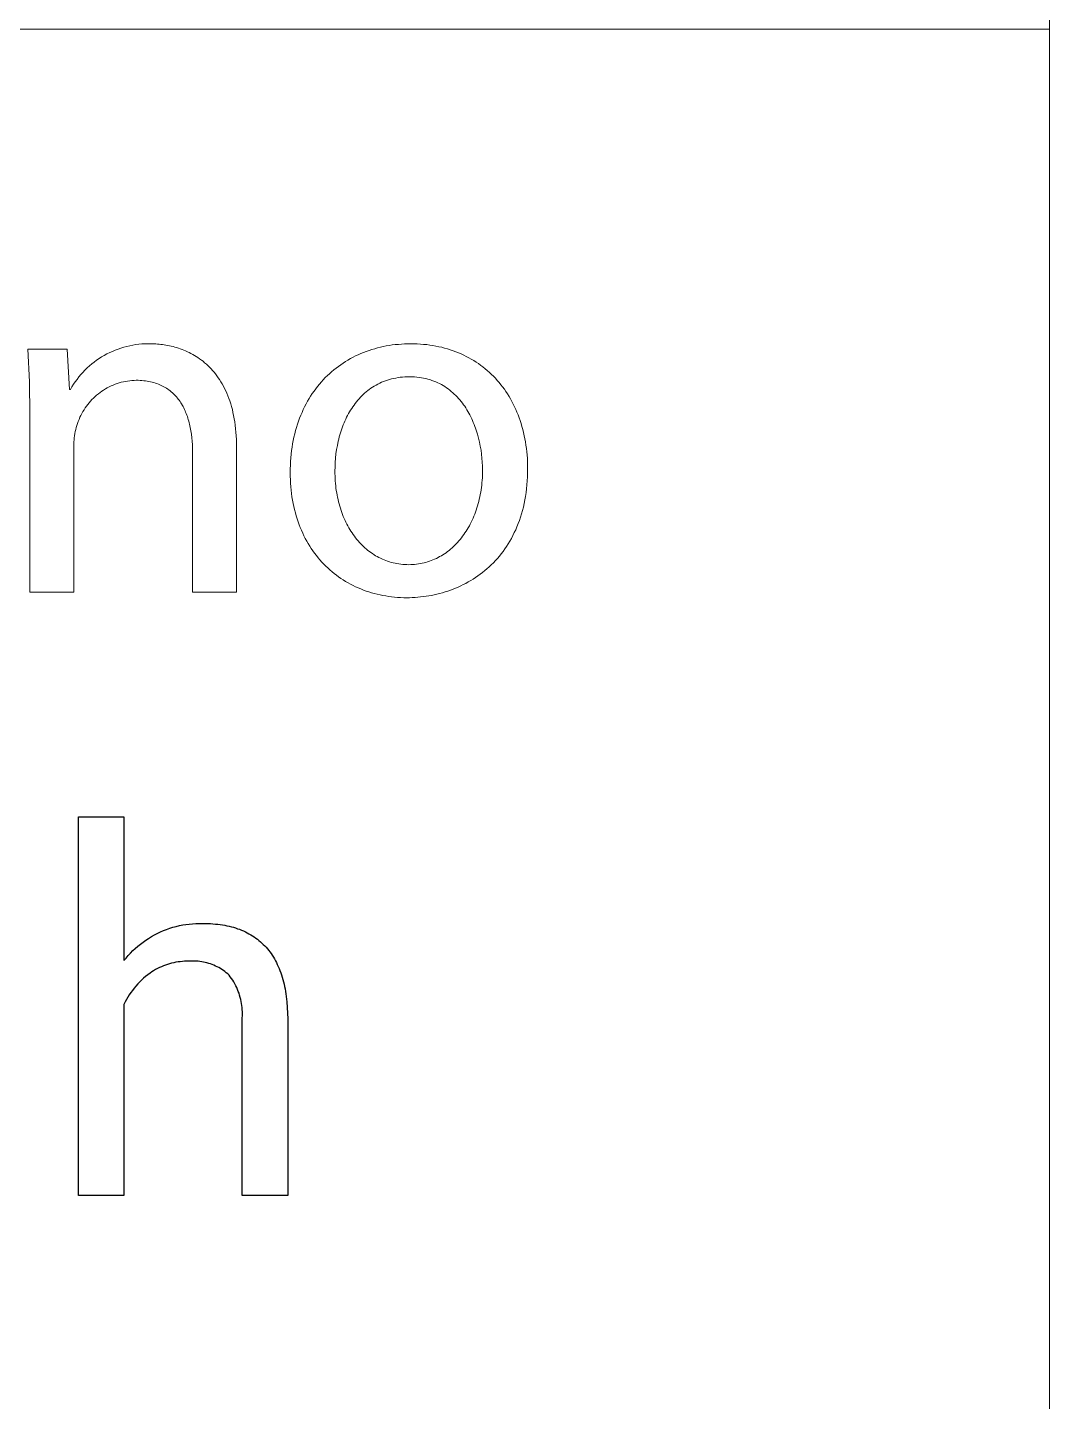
# Model space of a CAD drawing. Header units: millimetres. Extents: x 974 to 5700, y -47 to 3256.
# Drawn here: x 5599.4 to 5695.7, y 352.4 to 481.9 of the extents above; entities that cross this region are included whole.
import ezdxf

# ---------------------------------------------------------------- set-up
doc = ezdxf.new("R2010")
doc.units = ezdxf.units.MM
doc.header["$MEASUREMENT"] = 0
doc.layers.add('Domyślny', color=7, linetype='Continuous', true_color=0x000000)

msp = doc.modelspace()

# ---------------------------------------------------------------- linework, layer by layer
at = {"layer": 'Domyślny', "color": 18, "lineweight": 15, "true_color": 0x000000}
for p, q in [((5695.7, -46.62), (5695.7, 3255.64)), ((5695.7, 481.77), (3913.94, 481.77)), ((5695.7, 481.77), (5695.7, -46.61)), ((5609.28, 451.98), (5609.56, 452.02)), ((5609.56, 452.02), (5609.85, 452.06)), ((5609.85, 452.06), (5610.13, 452.09)), ((5610.13, 452.09), (5610.42, 452.1)), ((5610.42, 452.1), (5610.71, 452.11)), ((5610.71, 452.11), (5610.99, 452.11)), ((5610.99, 452.11), (5611.14, 452.1)), ((5611.14, 452.1), (5611.29, 452.1)), ((5611.29, 452.1), (5611.45, 452.09)), ((5611.45, 452.09), (5611.61, 452.08)), ((5611.61, 452.08), (5611.76, 452.07)), ((5611.76, 452.07), (5611.92, 452.05)), ((5611.92, 452.05), (5612.09, 452.03)), ((5612.09, 452.03), (5612.25, 452.01)), ((5612.25, 452.01), (5612.41, 451.98)), ((5633.74, 451.99), (5634.03, 452.03)), ((5634.03, 452.03), (5634.32, 452.05)), ((5634.32, 452.05), (5634.61, 452.08)), ((5634.61, 452.08), (5634.9, 452.09)), ((5634.9, 452.09), (5635.19, 452.1)), ((5635.19, 452.1), (5635.49, 452.11)), ((5635.49, 452.11), (5635.79, 452.1)), ((5635.79, 452.1), (5636.1, 452.09)), ((5636.1, 452.09), (5636.4, 452.08)), ((5636.4, 452.08), (5636.7, 452.05)), ((5636.7, 452.05), (5636.99, 452.02)), ((5636.99, 452.02), (5637.28, 451.98)), ((5599.54, 448.5), (5599.39, 451.6)), ((5599.39, 451.6), (5603.09, 451.6)), ((5603.09, 451.6), (5603.31, 447.79)), ((5605.87, 450.55), (5606.11, 450.71)), ((5606.11, 450.71), (5606.35, 450.86)), ((5606.35, 450.86), (5606.6, 451.01)), ((5606.6, 451.01), (5606.85, 451.15)), ((5606.85, 451.15), (5607.11, 451.27)), ((5607.11, 451.27), (5607.37, 451.39)), ((5607.37, 451.39), (5607.63, 451.51)), ((5607.63, 451.51), (5607.9, 451.61)), ((5607.9, 451.61), (5608.17, 451.7)), ((5608.17, 451.7), (5608.44, 451.78)), ((5608.44, 451.78), (5608.72, 451.86)), ((5608.72, 451.86), (5609, 451.92)), ((5609, 451.92), (5609.28, 451.98)), ((5612.41, 451.98), (5612.58, 451.95)), ((5612.58, 451.95), (5612.75, 451.92)), ((5612.75, 451.92), (5612.91, 451.88)), ((5612.91, 451.88), (5613.08, 451.84)), ((5613.08, 451.84), (5613.25, 451.79)), ((5613.25, 451.79), (5613.42, 451.74)), ((5613.42, 451.74), (5613.59, 451.69)), ((5613.59, 451.69), (5613.76, 451.63)), ((5613.76, 451.63), (5613.93, 451.57)), ((5613.93, 451.57), (5614.1, 451.5)), ((5614.1, 451.5), (5614.27, 451.43)), ((5614.27, 451.43), (5614.44, 451.35)), ((5614.44, 451.35), (5614.6, 451.27)), ((5614.6, 451.27), (5614.77, 451.19)), ((5614.77, 451.19), (5614.94, 451.1)), ((5614.94, 451.1), (5615.1, 451)), ((5615.1, 451), (5615.27, 450.9)), ((5615.27, 450.9), (5615.43, 450.8)), ((5615.43, 450.8), (5615.59, 450.68)), ((5629.57, 450.57), (5629.81, 450.7)), ((5629.81, 450.7), (5630.05, 450.83)), ((5630.05, 450.83), (5630.29, 450.96)), ((5630.29, 450.96), (5630.54, 451.07)), ((5630.54, 451.07), (5630.79, 451.18)), ((5630.79, 451.18), (5631.04, 451.29)), ((5631.04, 451.29), (5631.3, 451.38)), ((5631.3, 451.38), (5631.56, 451.48)), ((5631.56, 451.48), (5631.82, 451.56)), ((5631.82, 451.56), (5632.09, 451.64)), ((5632.09, 451.64), (5632.36, 451.72)), ((5632.36, 451.72), (5632.63, 451.78)), ((5632.63, 451.78), (5632.9, 451.84)), ((5632.9, 451.84), (5633.18, 451.9)), ((5633.18, 451.9), (5633.46, 451.95)), ((5633.46, 451.95), (5633.74, 451.99)), ((5637.28, 451.98), (5637.57, 451.94)), ((5637.57, 451.94), (5637.85, 451.89)), ((5637.85, 451.89), (5638.13, 451.83)), ((5638.13, 451.83), (5638.41, 451.77)), ((5638.41, 451.77), (5638.68, 451.7)), ((5638.68, 451.7), (5638.95, 451.62)), ((5638.95, 451.62), (5639.21, 451.54)), ((5639.21, 451.54), (5639.47, 451.45)), ((5639.47, 451.45), (5639.73, 451.35)), ((5639.73, 451.35), (5639.98, 451.25)), ((5639.98, 451.25), (5640.23, 451.14)), ((5640.23, 451.14), (5640.48, 451.03)), ((5640.48, 451.03), (5640.72, 450.91)), ((5640.72, 450.91), (5640.96, 450.79)), ((5640.96, 450.79), (5641.19, 450.66)), ((5604.39, 449.2), (5604.58, 449.41)), ((5604.58, 449.41), (5604.78, 449.62)), ((5604.78, 449.62), (5604.99, 449.82)), ((5604.99, 449.82), (5605.2, 450.01)), ((5605.2, 450.01), (5605.42, 450.2)), ((5605.42, 450.2), (5605.64, 450.38)), ((5605.64, 450.38), (5605.87, 450.55)), ((5615.59, 450.68), (5615.75, 450.57)), ((5615.75, 450.57), (5615.91, 450.45)), ((5615.91, 450.45), (5616.06, 450.32)), ((5616.06, 450.32), (5616.22, 450.19)), ((5616.22, 450.19), (5616.37, 450.05)), ((5616.37, 450.05), (5616.52, 449.9)), ((5616.52, 449.9), (5616.66, 449.75)), ((5616.66, 449.75), (5616.81, 449.59)), ((5616.81, 449.59), (5616.95, 449.43)), ((5616.95, 449.43), (5617.08, 449.26)), ((5627.83, 449.28), (5628.03, 449.47)), ((5628.03, 449.47), (5628.24, 449.64)), ((5628.24, 449.64), (5628.45, 449.81)), ((5628.45, 449.81), (5628.67, 449.97)), ((5628.67, 449.97), (5628.89, 450.13)), ((5628.89, 450.13), (5629.11, 450.28)), ((5629.11, 450.28), (5629.34, 450.43)), ((5629.34, 450.43), (5629.57, 450.57)), ((5641.19, 450.66), (5641.42, 450.52)), ((5641.42, 450.52), (5641.64, 450.38)), ((5641.64, 450.38), (5641.86, 450.23)), ((5641.86, 450.23), (5642.08, 450.07)), ((5642.08, 450.07), (5642.29, 449.92)), ((5642.29, 449.92), (5642.5, 449.75)), ((5642.5, 449.75), (5642.7, 449.58)), ((5642.7, 449.58), (5642.9, 449.41)), ((5599.58, 445.4), (5599.54, 448.5)), ((5603.55, 448.04), (5603.7, 448.28)), ((5603.7, 448.28), (5603.86, 448.52)), ((5603.86, 448.52), (5604.03, 448.75)), ((5604.03, 448.75), (5604.21, 448.98)), ((5604.21, 448.98), (5604.39, 449.2)), ((5607.25, 448.13), (5607.06, 448.04)), ((5607.43, 448.21), (5607.25, 448.13)), ((5607.62, 448.28), (5607.43, 448.21)), ((5607.81, 448.35), (5607.62, 448.28)), ((5608.01, 448.41), (5607.81, 448.35)), ((5608.2, 448.47), (5608.01, 448.41)), ((5608.4, 448.51), (5608.2, 448.47)), ((5608.6, 448.56), (5608.4, 448.51)), ((5608.8, 448.59), (5608.6, 448.56)), ((5609, 448.62), (5608.8, 448.59)), ((5609.2, 448.64), (5609, 448.62)), ((5609.41, 448.65), (5609.2, 448.64)), ((5609.61, 448.66), (5609.41, 448.65)), ((5609.79, 448.66), (5609.61, 448.66)), ((5609.97, 448.65), (5609.79, 448.66)), ((5610.14, 448.64), (5609.97, 448.65)), ((5610.32, 448.62), (5610.14, 448.64)), ((5610.48, 448.6), (5610.32, 448.62)), ((5610.65, 448.58), (5610.48, 448.6)), ((5610.81, 448.55), (5610.65, 448.58)), ((5610.97, 448.52), (5610.81, 448.55)), ((5611.12, 448.48), (5610.97, 448.52)), ((5611.27, 448.44), (5611.12, 448.48)), ((5611.42, 448.4), (5611.27, 448.44)), ((5611.56, 448.35), (5611.42, 448.4)), ((5611.7, 448.3), (5611.56, 448.35)), ((5611.83, 448.24), (5611.7, 448.3)), ((5611.97, 448.18), (5611.83, 448.24)), ((5612.1, 448.12), (5611.97, 448.18)), ((5612.22, 448.05), (5612.1, 448.12)), ((5617.08, 449.26), (5617.22, 449.09)), ((5617.22, 449.09), (5617.35, 448.9)), ((5617.35, 448.9), (5617.47, 448.72)), ((5617.47, 448.72), (5617.6, 448.52)), ((5617.6, 448.52), (5617.72, 448.32)), ((5617.72, 448.32), (5617.83, 448.11)), ((5626.7, 448.08), (5626.88, 448.3)), ((5626.88, 448.3), (5627.06, 448.5)), ((5627.06, 448.5), (5627.24, 448.71)), ((5627.24, 448.71), (5627.43, 448.91)), ((5627.43, 448.91), (5627.63, 449.1)), ((5627.63, 449.1), (5627.83, 449.28)), ((5632.05, 448.12), (5631.89, 448.02)), ((5632.22, 448.21), (5632.05, 448.12)), ((5632.39, 448.3), (5632.22, 448.21)), ((5632.56, 448.39), (5632.39, 448.3)), ((5632.74, 448.47), (5632.56, 448.39)), ((5632.92, 448.54), (5632.74, 448.47)), ((5633.1, 448.61), (5632.92, 448.54)), ((5633.29, 448.68), (5633.1, 448.61)), ((5633.48, 448.73), (5633.29, 448.68)), ((5633.68, 448.79), (5633.48, 448.73)), ((5633.88, 448.83), (5633.68, 448.79)), ((5634.08, 448.87), (5633.88, 448.83)), ((5634.29, 448.91), (5634.08, 448.87)), ((5634.5, 448.94), (5634.29, 448.91)), ((5634.72, 448.96), (5634.5, 448.94)), ((5634.94, 448.98), (5634.72, 448.96)), ((5635.16, 448.99), (5634.94, 448.98)), ((5635.39, 448.99), (5635.16, 448.99)), ((5635.62, 448.99), (5635.39, 448.99)), ((5635.85, 448.98), (5635.62, 448.99)), ((5636.07, 448.96), (5635.85, 448.98)), ((5636.28, 448.93), (5636.07, 448.96)), ((5636.49, 448.9), (5636.28, 448.93)), ((5636.7, 448.87), (5636.49, 448.9)), ((5636.9, 448.82), (5636.7, 448.87)), ((5637.1, 448.77), (5636.9, 448.82)), ((5637.3, 448.72), (5637.1, 448.77)), ((5637.49, 448.65), (5637.3, 448.72)), ((5637.67, 448.59), (5637.49, 448.65)), ((5637.86, 448.51), (5637.67, 448.59)), ((5638.03, 448.43), (5637.86, 448.51)), ((5638.21, 448.35), (5638.03, 448.43)), ((5638.38, 448.26), (5638.21, 448.35)), ((5638.54, 448.16), (5638.38, 448.26)), ((5638.71, 448.06), (5638.54, 448.16)), ((5642.9, 449.41), (5643.09, 449.22)), ((5643.09, 449.22), (5643.28, 449.04)), ((5643.28, 449.04), (5643.46, 448.85)), ((5643.46, 448.85), (5643.64, 448.65)), ((5643.64, 448.65), (5643.82, 448.45)), ((5643.82, 448.45), (5643.98, 448.24)), ((5643.98, 448.24), (5644.15, 448.03)), ((5603.31, 447.79), (5603.41, 447.79)), ((5603.41, 447.79), (5603.55, 448.04)), ((5605.43, 446.84), (5605.3, 446.69)), ((5605.58, 446.99), (5605.43, 446.84)), ((5605.73, 447.13), (5605.58, 446.99)), ((5605.88, 447.26), (5605.73, 447.13)), ((5606.04, 447.39), (5605.88, 447.26)), ((5606.2, 447.51), (5606.04, 447.39)), ((5606.36, 447.63), (5606.2, 447.51)), ((5606.53, 447.74), (5606.36, 447.63)), ((5606.71, 447.85), (5606.53, 447.74)), ((5606.88, 447.95), (5606.71, 447.85)), ((5607.06, 448.04), (5606.88, 447.95)), ((5612.35, 447.98), (5612.22, 448.05)), ((5612.47, 447.91), (5612.35, 447.98)), ((5612.58, 447.83), (5612.47, 447.91)), ((5612.7, 447.75), (5612.58, 447.83)), ((5612.81, 447.67), (5612.7, 447.75)), ((5612.91, 447.58), (5612.81, 447.67)), ((5613.02, 447.49), (5612.91, 447.58)), ((5613.12, 447.4), (5613.02, 447.49)), ((5613.21, 447.3), (5613.12, 447.4)), ((5613.31, 447.2), (5613.21, 447.3)), ((5613.4, 447.1), (5613.31, 447.2)), ((5613.49, 446.99), (5613.4, 447.1)), ((5613.57, 446.89), (5613.49, 446.99)), ((5613.66, 446.78), (5613.57, 446.89)), ((5617.83, 448.11), (5617.94, 447.89)), ((5617.94, 447.89), (5618.05, 447.67)), ((5618.05, 447.67), (5618.15, 447.44)), ((5618.15, 447.44), (5618.25, 447.2)), ((5618.25, 447.2), (5618.34, 446.96)), ((5618.34, 446.96), (5618.43, 446.71)), ((5625.76, 446.68), (5625.9, 446.93)), ((5625.9, 446.93), (5626.05, 447.17)), ((5626.05, 447.17), (5626.21, 447.41)), ((5626.21, 447.41), (5626.37, 447.64)), ((5626.37, 447.64), (5626.53, 447.86)), ((5626.53, 447.86), (5626.7, 448.08)), ((5630.61, 446.92), (5630.49, 446.78)), ((5630.74, 447.06), (5630.61, 446.92)), ((5630.87, 447.19), (5630.74, 447.06)), ((5631, 447.32), (5630.87, 447.19)), ((5631.14, 447.45), (5631, 447.32)), ((5631.28, 447.57), (5631.14, 447.45)), ((5631.43, 447.69), (5631.28, 447.57)), ((5631.58, 447.8), (5631.43, 447.69)), ((5631.74, 447.91), (5631.58, 447.8)), ((5631.89, 448.02), (5631.74, 447.91)), ((5638.86, 447.96), (5638.71, 448.06)), ((5639.02, 447.85), (5638.86, 447.96)), ((5639.17, 447.73), (5639.02, 447.85)), ((5639.31, 447.61), (5639.17, 447.73)), ((5639.46, 447.49), (5639.31, 447.61)), ((5639.59, 447.36), (5639.46, 447.49)), ((5639.73, 447.23), (5639.59, 447.36)), ((5639.86, 447.1), (5639.73, 447.23)), ((5639.99, 446.96), (5639.86, 447.1)), ((5640.11, 446.81), (5639.99, 446.96)), ((5644.15, 448.03), (5644.31, 447.81)), ((5644.31, 447.81), (5644.46, 447.59)), ((5644.46, 447.59), (5644.61, 447.37)), ((5644.61, 447.37), (5644.75, 447.14)), ((5644.75, 447.14), (5644.89, 446.9)), ((5644.89, 446.9), (5645.02, 446.66)), ((5604.48, 445.53), (5604.39, 445.35)), ((5604.58, 445.71), (5604.48, 445.53)), ((5604.69, 445.89), (5604.58, 445.71)), ((5604.8, 446.06), (5604.69, 445.89)), ((5604.91, 446.22), (5604.8, 446.06)), ((5605.04, 446.38), (5604.91, 446.22)), ((5605.16, 446.54), (5605.04, 446.38)), ((5605.3, 446.69), (5605.16, 446.54)), ((5613.74, 446.66), (5613.66, 446.78)), ((5613.81, 446.54), (5613.74, 446.66)), ((5613.89, 446.43), (5613.81, 446.54)), ((5613.96, 446.3), (5613.89, 446.43)), ((5614.03, 446.18), (5613.96, 446.3)), ((5614.09, 446.05), (5614.03, 446.18)), ((5614.15, 445.92), (5614.09, 446.05)), ((5614.21, 445.79), (5614.15, 445.92)), ((5614.27, 445.66), (5614.21, 445.79)), ((5614.33, 445.52), (5614.27, 445.66)), ((5618.43, 446.71), (5618.52, 446.45)), ((5618.52, 446.45), (5618.59, 446.18)), ((5618.59, 446.18), (5618.67, 445.91)), ((5618.67, 445.91), (5618.73, 445.63)), ((5618.73, 445.63), (5618.79, 445.34)), ((5625.12, 445.37), (5625.24, 445.64)), ((5625.24, 445.64), (5625.36, 445.91)), ((5625.36, 445.91), (5625.48, 446.17)), ((5625.48, 446.17), (5625.62, 446.43)), ((5625.62, 446.43), (5625.76, 446.68)), ((5629.72, 445.69), (5629.62, 445.52)), ((5629.82, 445.85), (5629.72, 445.69)), ((5629.92, 446.01), (5629.82, 445.85)), ((5630.03, 446.17), (5629.92, 446.01)), ((5630.14, 446.33), (5630.03, 446.17)), ((5630.25, 446.48), (5630.14, 446.33)), ((5630.36, 446.63), (5630.25, 446.48)), ((5630.49, 446.78), (5630.36, 446.63)), ((5640.23, 446.67), (5640.11, 446.81)), ((5640.35, 446.52), (5640.23, 446.67)), ((5640.46, 446.36), (5640.35, 446.52)), ((5640.57, 446.21), (5640.46, 446.36)), ((5640.67, 446.05), (5640.57, 446.21)), ((5640.77, 445.89), (5640.67, 446.05)), ((5640.87, 445.72), (5640.77, 445.89)), ((5640.96, 445.55), (5640.87, 445.72)), ((5641.06, 445.39), (5640.96, 445.55)), ((5645.02, 446.66), (5645.15, 446.42)), ((5645.15, 446.42), (5645.27, 446.17)), ((5645.27, 446.17), (5645.39, 445.91)), ((5645.39, 445.91), (5645.5, 445.66)), ((5645.5, 445.66), (5645.61, 445.39)), ((5599.58, 428.68), (5599.58, 445.4)), ((5604.02, 444.41), (5603.96, 444.22)), ((5604.08, 444.6), (5604.02, 444.41)), ((5604.15, 444.79), (5604.08, 444.6)), ((5604.22, 444.98), (5604.15, 444.79)), ((5604.3, 445.17), (5604.22, 444.98)), ((5604.39, 445.35), (5604.3, 445.17)), ((5614.38, 445.38), (5614.33, 445.52)), ((5614.43, 445.24), (5614.38, 445.38)), ((5614.47, 445.1), (5614.43, 445.24)), ((5614.52, 444.95), (5614.47, 445.1)), ((5614.56, 444.81), (5614.52, 444.95)), ((5614.6, 444.66), (5614.56, 444.81)), ((5614.64, 444.51), (5614.6, 444.66)), ((5614.7, 444.2), (5614.64, 444.51)), ((5618.79, 445.34), (5618.85, 445.04)), ((5618.85, 445.04), (5618.9, 444.73)), ((5618.9, 444.73), (5618.94, 444.42)), ((5618.94, 444.42), (5618.98, 444.1)), ((5624.72, 444.22), (5624.81, 444.52)), ((5624.81, 444.52), (5624.9, 444.8)), ((5624.9, 444.8), (5625.01, 445.09)), ((5625.01, 445.09), (5625.12, 445.37)), ((5629.06, 444.27), (5628.99, 444.09)), ((5629.13, 444.46), (5629.06, 444.27)), ((5629.2, 444.64), (5629.13, 444.46)), ((5629.28, 444.82), (5629.2, 444.64)), ((5629.36, 445), (5629.28, 444.82)), ((5629.44, 445.17), (5629.36, 445)), ((5629.53, 445.35), (5629.44, 445.17)), ((5629.62, 445.52), (5629.53, 445.35)), ((5641.14, 445.21), (5641.06, 445.39)), ((5641.23, 445.04), (5641.14, 445.21)), ((5641.31, 444.86), (5641.23, 445.04)), ((5641.38, 444.68), (5641.31, 444.86)), ((5641.46, 444.5), (5641.38, 444.68)), ((5641.53, 444.32), (5641.46, 444.5)), ((5641.59, 444.14), (5641.53, 444.32)), ((5645.61, 445.39), (5645.71, 445.13)), ((5645.71, 445.13), (5645.8, 444.86)), ((5645.8, 444.86), (5645.89, 444.58)), ((5645.89, 444.58), (5645.97, 444.3)), ((5645.97, 444.3), (5646.05, 444.02)), ((5603.76, 443.05), (5603.74, 442.85)), ((5603.77, 443.25), (5603.76, 443.05)), ((5603.8, 443.44), (5603.77, 443.25)), ((5603.83, 443.64), (5603.8, 443.44)), ((5603.87, 443.83), (5603.83, 443.64)), ((5603.91, 444.03), (5603.87, 443.83)), ((5603.96, 444.22), (5603.91, 444.03)), ((5614.76, 443.89), (5614.7, 444.2)), ((5614.81, 443.57), (5614.76, 443.89)), ((5614.85, 443.24), (5614.81, 443.57)), ((5614.88, 442.91), (5614.85, 443.24)), ((5618.98, 444.1), (5619.01, 443.77)), ((5619.01, 443.77), (5619.04, 443.43)), ((5619.04, 443.43), (5619.05, 443.08)), ((5619.05, 443.08), (5619.06, 442.73)), ((5624.35, 442.68), (5624.41, 443)), ((5624.41, 443), (5624.48, 443.31)), ((5624.48, 443.31), (5624.55, 443.62)), ((5624.55, 443.62), (5624.63, 443.92)), ((5624.63, 443.92), (5624.72, 444.22)), ((5628.7, 443.12), (5628.66, 442.93)), ((5628.75, 443.32), (5628.7, 443.12)), ((5628.81, 443.51), (5628.75, 443.32)), ((5628.86, 443.71), (5628.81, 443.51)), ((5628.92, 443.9), (5628.86, 443.71)), ((5628.99, 444.09), (5628.92, 443.9)), ((5641.66, 443.96), (5641.59, 444.14)), ((5641.72, 443.77), (5641.66, 443.96)), ((5641.77, 443.58), (5641.72, 443.77)), ((5641.88, 443.21), (5641.77, 443.58)), ((5641.97, 442.83), (5641.88, 443.21)), ((5646.05, 444.02), (5646.12, 443.73)), ((5646.12, 443.73), (5646.19, 443.44)), ((5646.19, 443.44), (5646.25, 443.15)), ((5646.25, 443.15), (5646.3, 442.85)), ((5603.74, 442.85), (5603.74, 442.66)), ((5603.74, 442.66), (5603.74, 442.46)), ((5603.74, 442.46), (5603.74, 428.68)), ((5614.9, 442.58), (5614.88, 442.91)), ((5614.91, 442.24), (5614.9, 442.58)), ((5614.91, 441.89), (5614.91, 442.24)), ((5614.91, 428.68), (5614.91, 441.89)), ((5619.06, 442.73), (5619.07, 442.36)), ((5619.07, 442.36), (5619.07, 428.68)), ((5624.18, 441.36), (5624.21, 441.69)), ((5624.21, 441.69), (5624.25, 442.03)), ((5624.25, 442.03), (5624.3, 442.36)), ((5624.3, 442.36), (5624.35, 442.68)), ((5628.44, 441.73), (5628.4, 441.32)), ((5628.5, 442.13), (5628.44, 441.73)), ((5628.57, 442.53), (5628.5, 442.13)), ((5628.66, 442.93), (5628.57, 442.53)), ((5642.04, 442.45), (5641.97, 442.83)), ((5642.11, 442.07), (5642.04, 442.45)), ((5642.16, 441.69), (5642.11, 442.07)), ((5642.2, 441.31), (5642.16, 441.69)), ((5646.3, 442.85), (5646.35, 442.55)), ((5646.35, 442.55), (5646.39, 442.24)), ((5646.39, 442.24), (5646.42, 441.93)), ((5646.42, 441.93), (5646.45, 441.62)), ((5624.13, 440.31), (5624.14, 440.67)), ((5624.14, 440.67), (5624.16, 441.01)), ((5624.16, 441.01), (5624.18, 441.36)), ((5628.35, 440.51), (5628.34, 440.1)), ((5628.37, 440.91), (5628.35, 440.51)), ((5628.4, 441.32), (5628.37, 440.91)), ((5642.23, 440.93), (5642.2, 441.31)), ((5642.25, 440.56), (5642.23, 440.93)), ((5642.26, 440.19), (5642.25, 440.56)), ((5646.45, 441.62), (5646.48, 441.3)), ((5646.48, 441.3), (5646.49, 440.98)), ((5646.49, 440.98), (5646.5, 440.66)), ((5646.5, 440.66), (5646.5, 440.33)), ((5624.12, 439.96), (5624.13, 440.31)), ((5624.13, 439.62), (5624.12, 439.96)), ((5624.14, 439.28), (5624.13, 439.62)), ((5624.15, 438.95), (5624.14, 439.28)), ((5628.34, 440.1), (5628.34, 439.86)), ((5628.34, 439.86), (5628.35, 439.63)), ((5628.35, 439.63), (5628.36, 439.4)), ((5628.36, 439.4), (5628.37, 439.17)), ((5628.37, 439.17), (5628.39, 438.94)), ((5642.2, 439.01), (5642.22, 439.24)), ((5642.22, 439.24), (5642.24, 439.48)), ((5642.24, 439.48), (5642.25, 439.71)), ((5642.25, 439.95), (5642.26, 440.19)), ((5642.25, 439.71), (5642.25, 439.95)), ((5646.47, 439.17), (5646.44, 438.8)), ((5646.49, 439.55), (5646.47, 439.17)), ((5646.5, 439.94), (5646.49, 439.55)), ((5646.5, 440.33), (5646.5, 439.94)), ((5624.18, 438.63), (5624.15, 438.95)), ((5624.21, 438.31), (5624.18, 438.63)), ((5624.25, 437.99), (5624.21, 438.31)), ((5624.29, 437.68), (5624.25, 437.99)), ((5628.39, 438.94), (5628.42, 438.72)), ((5628.42, 438.72), (5628.44, 438.5)), ((5628.44, 438.5), (5628.47, 438.28)), ((5628.47, 438.28), (5628.51, 438.06)), ((5628.51, 438.06), (5628.55, 437.84)), ((5628.55, 437.84), (5628.59, 437.63)), ((5642, 437.67), (5642.04, 437.89)), ((5642.04, 437.89), (5642.08, 438.11)), ((5642.08, 438.11), (5642.12, 438.33)), ((5642.12, 438.33), (5642.15, 438.56)), ((5642.15, 438.56), (5642.18, 438.78)), ((5642.18, 438.78), (5642.2, 439.01)), ((5646.36, 438.08), (5646.3, 437.72)), ((5646.4, 438.44), (5646.36, 438.08)), ((5646.44, 438.8), (5646.4, 438.44)), ((5624.34, 437.37), (5624.29, 437.68)), ((5624.4, 437.06), (5624.34, 437.37)), ((5624.46, 436.76), (5624.4, 437.06)), ((5624.53, 436.47), (5624.46, 436.76)), ((5624.61, 436.17), (5624.53, 436.47)), ((5628.59, 437.63), (5628.63, 437.42)), ((5628.63, 437.42), (5628.68, 437.21)), ((5628.68, 437.21), (5628.74, 437.01)), ((5628.74, 437.01), (5628.79, 436.8)), ((5628.79, 436.8), (5628.86, 436.6)), ((5628.86, 436.6), (5628.92, 436.4)), ((5641.66, 436.43), (5641.73, 436.63)), ((5641.73, 436.63), (5641.79, 436.83)), ((5641.79, 436.83), (5641.85, 437.04)), ((5641.85, 437.04), (5641.9, 437.25)), ((5641.9, 437.25), (5641.95, 437.46)), ((5641.95, 437.46), (5642, 437.67)), ((5646.1, 436.71), (5646.02, 436.38)), ((5646.17, 437.04), (5646.1, 436.71)), ((5646.24, 437.38), (5646.17, 437.04)), ((5646.3, 437.72), (5646.24, 437.38)), ((5624.69, 435.89), (5624.61, 436.17)), ((5624.77, 435.6), (5624.69, 435.89)), ((5624.87, 435.33), (5624.77, 435.6)), ((5624.97, 435.05), (5624.87, 435.33)), ((5628.92, 436.4), (5628.99, 436.21)), ((5628.99, 436.21), (5629.06, 436.02)), ((5629.06, 436.02), (5629.13, 435.83)), ((5629.13, 435.83), (5629.21, 435.64)), ((5629.21, 435.64), (5629.29, 435.46)), ((5629.29, 435.46), (5629.38, 435.28)), ((5629.38, 435.28), (5629.47, 435.1)), ((5641.1, 435.11), (5641.19, 435.29)), ((5641.19, 435.29), (5641.28, 435.47)), ((5641.28, 435.47), (5641.36, 435.66)), ((5641.36, 435.66), (5641.44, 435.85)), ((5641.44, 435.85), (5641.52, 436.04)), ((5641.52, 436.04), (5641.59, 436.23)), ((5641.59, 436.23), (5641.66, 436.43)), ((5645.73, 435.45), (5645.62, 435.15)), ((5645.83, 435.75), (5645.73, 435.45)), ((5645.93, 436.07), (5645.83, 435.75)), ((5646.02, 436.38), (5645.93, 436.07)), ((5625.07, 434.78), (5624.97, 435.05)), ((5625.18, 434.52), (5625.07, 434.78)), ((5625.3, 434.26), (5625.18, 434.52)), ((5625.42, 434.01), (5625.3, 434.26)), ((5625.55, 433.76), (5625.42, 434.01)), ((5629.47, 435.1), (5629.56, 434.93)), ((5629.56, 434.93), (5629.65, 434.76)), ((5629.65, 434.76), (5629.75, 434.59)), ((5629.75, 434.59), (5629.85, 434.43)), ((5629.85, 434.43), (5629.96, 434.27)), ((5629.96, 434.27), (5630.07, 434.11)), ((5630.07, 434.11), (5630.18, 433.96)), ((5630.18, 433.96), (5630.29, 433.81)), ((5640.26, 433.81), (5640.38, 433.96)), ((5640.38, 433.96), (5640.49, 434.11)), ((5640.49, 434.11), (5640.6, 434.27)), ((5640.6, 434.27), (5640.71, 434.43)), ((5640.71, 434.43), (5640.81, 434.6)), ((5640.81, 434.6), (5640.91, 434.76)), ((5640.91, 434.76), (5641.01, 434.94)), ((5641.01, 434.94), (5641.1, 435.11)), ((5645.12, 434.02), (5644.97, 433.76)), ((5645.25, 434.3), (5645.12, 434.02)), ((5645.38, 434.58), (5645.25, 434.3)), ((5645.5, 434.86), (5645.38, 434.58)), ((5645.62, 435.15), (5645.5, 434.86)), ((5625.68, 433.51), (5625.55, 433.76)), ((5625.82, 433.27), (5625.68, 433.51)), ((5625.96, 433.04), (5625.82, 433.27)), ((5626.11, 432.81), (5625.96, 433.04)), ((5626.27, 432.58), (5626.11, 432.81)), ((5626.43, 432.36), (5626.27, 432.58)), ((5630.29, 433.81), (5630.41, 433.66)), ((5630.41, 433.66), (5630.53, 433.52)), ((5630.53, 433.52), (5630.65, 433.38)), ((5630.65, 433.38), (5630.78, 433.25)), ((5630.78, 433.25), (5630.9, 433.12)), ((5630.9, 433.12), (5631.04, 432.99)), ((5631.04, 432.99), (5631.17, 432.87)), ((5631.17, 432.87), (5631.31, 432.75)), ((5631.31, 432.75), (5631.44, 432.63)), ((5631.44, 432.63), (5631.59, 432.52)), ((5638.96, 432.52), (5639.1, 432.63)), ((5639.1, 432.63), (5639.24, 432.75)), ((5639.24, 432.75), (5639.38, 432.86)), ((5639.38, 432.86), (5639.51, 432.99)), ((5639.51, 432.99), (5639.65, 433.11)), ((5639.65, 433.11), (5639.78, 433.24)), ((5639.78, 433.24), (5639.9, 433.38)), ((5639.9, 433.38), (5640.03, 433.52)), ((5640.03, 433.52), (5640.15, 433.66)), ((5640.15, 433.66), (5640.26, 433.81)), ((5644.36, 432.76), (5644.19, 432.53)), ((5644.52, 433), (5644.36, 432.76)), ((5644.68, 433.25), (5644.52, 433)), ((5644.83, 433.5), (5644.68, 433.25)), ((5644.97, 433.76), (5644.83, 433.5)), ((5626.59, 432.15), (5626.43, 432.36)), ((5626.76, 431.94), (5626.59, 432.15)), ((5626.93, 431.73), (5626.76, 431.94)), ((5627.11, 431.53), (5626.93, 431.73)), ((5627.29, 431.34), (5627.11, 431.53)), ((5627.48, 431.15), (5627.29, 431.34)), ((5631.59, 432.52), (5631.73, 432.42)), ((5631.73, 432.42), (5631.88, 432.32)), ((5631.88, 432.32), (5632.03, 432.22)), ((5632.03, 432.22), (5632.18, 432.13)), ((5632.18, 432.13), (5632.33, 432.04)), ((5632.33, 432.04), (5632.49, 431.95)), ((5632.49, 431.95), (5632.65, 431.88)), ((5632.65, 431.88), (5632.81, 431.8)), ((5632.81, 431.8), (5632.98, 431.73)), ((5632.98, 431.73), (5633.14, 431.67)), ((5633.14, 431.67), (5633.31, 431.61)), ((5633.31, 431.61), (5633.48, 431.55)), ((5633.48, 431.55), (5633.65, 431.5)), ((5633.65, 431.5), (5633.83, 431.46)), ((5633.83, 431.46), (5634.01, 431.42)), ((5634.01, 431.42), (5634.18, 431.38)), ((5634.18, 431.38), (5634.37, 431.35)), ((5634.37, 431.35), (5634.55, 431.33)), ((5634.55, 431.33), (5634.73, 431.31)), ((5634.73, 431.31), (5634.92, 431.29)), ((5634.92, 431.29), (5635.11, 431.29)), ((5635.11, 431.29), (5635.3, 431.28)), ((5635.3, 431.28), (5635.48, 431.29)), ((5635.48, 431.29), (5635.67, 431.29)), ((5635.67, 431.29), (5635.85, 431.31)), ((5635.85, 431.31), (5636.03, 431.33)), ((5636.03, 431.33), (5636.21, 431.35)), ((5636.21, 431.35), (5636.39, 431.38)), ((5636.39, 431.38), (5636.56, 431.42)), ((5636.56, 431.42), (5636.74, 431.46)), ((5636.74, 431.46), (5636.91, 431.5)), ((5636.91, 431.5), (5637.08, 431.55)), ((5637.08, 431.55), (5637.25, 431.6)), ((5637.25, 431.6), (5637.41, 431.66)), ((5637.41, 431.66), (5637.58, 431.73)), ((5637.58, 431.73), (5637.74, 431.8)), ((5637.74, 431.8), (5637.9, 431.87)), ((5637.9, 431.87), (5638.06, 431.95)), ((5638.06, 431.95), (5638.21, 432.04)), ((5638.21, 432.04), (5638.37, 432.12)), ((5638.37, 432.12), (5638.52, 432.22)), ((5638.52, 432.22), (5638.67, 432.31)), ((5638.67, 432.31), (5638.82, 432.41)), ((5638.82, 432.41), (5638.96, 432.52)), ((5643.28, 431.46), (5643.08, 431.26)), ((5643.47, 431.66), (5643.28, 431.46)), ((5643.65, 431.87), (5643.47, 431.66)), ((5643.84, 432.08), (5643.65, 431.87)), ((5644.02, 432.3), (5643.84, 432.08)), ((5644.19, 432.53), (5644.02, 432.3)), ((5627.67, 430.97), (5627.48, 431.15)), ((5627.87, 430.79), (5627.67, 430.97)), ((5628.07, 430.62), (5627.87, 430.79)), ((5628.27, 430.45), (5628.07, 430.62)), ((5628.48, 430.29), (5628.27, 430.45)), ((5628.69, 430.13), (5628.48, 430.29)), ((5628.91, 429.98), (5628.69, 430.13)), ((5629.13, 429.84), (5628.91, 429.98)), ((5641.6, 430.07), (5641.37, 429.92)), ((5641.82, 430.22), (5641.6, 430.07)), ((5642.04, 430.38), (5641.82, 430.22)), ((5642.25, 430.54), (5642.04, 430.38)), ((5642.47, 430.72), (5642.25, 430.54)), ((5642.67, 430.89), (5642.47, 430.72)), ((5642.88, 431.07), (5642.67, 430.89)), ((5643.08, 431.26), (5642.88, 431.07)), ((5629.35, 429.7), (5629.13, 429.84)), ((5629.58, 429.57), (5629.35, 429.7)), ((5629.81, 429.44), (5629.58, 429.57)), ((5630.05, 429.32), (5629.81, 429.44)), ((5630.29, 429.2), (5630.05, 429.32)), ((5630.53, 429.09), (5630.29, 429.2)), ((5630.78, 428.99), (5630.53, 429.09)), ((5631.03, 428.89), (5630.78, 428.99)), ((5631.28, 428.8), (5631.03, 428.89)), ((5631.53, 428.71), (5631.28, 428.8)), ((5631.79, 428.63), (5631.53, 428.71)), ((5638.72, 428.71), (5638.47, 428.63)), ((5638.97, 428.79), (5638.72, 428.71)), ((5639.22, 428.88), (5638.97, 428.79)), ((5639.47, 428.97), (5639.22, 428.88)), ((5639.71, 429.07), (5639.47, 428.97)), ((5639.96, 429.17), (5639.71, 429.07)), ((5640.2, 429.28), (5639.96, 429.17)), ((5640.44, 429.4), (5640.2, 429.28)), ((5640.68, 429.52), (5640.44, 429.4)), ((5640.91, 429.65), (5640.68, 429.52)), ((5641.14, 429.78), (5640.91, 429.65)), ((5641.37, 429.92), (5641.14, 429.78)), ((5603.74, 428.68), (5599.58, 428.68)), ((5619.07, 428.68), (5614.91, 428.68)), ((5632.05, 428.56), (5631.79, 428.63)), ((5632.32, 428.49), (5632.05, 428.56)), ((5632.59, 428.43), (5632.32, 428.49)), ((5632.86, 428.38), (5632.59, 428.43)), ((5633.13, 428.33), (5632.86, 428.38)), ((5633.41, 428.28), (5633.13, 428.33)), ((5633.68, 428.25), (5633.41, 428.28)), ((5633.96, 428.22), (5633.68, 428.25)), ((5634.25, 428.2), (5633.96, 428.22)), ((5634.53, 428.18), (5634.25, 428.2)), ((5634.82, 428.17), (5634.53, 428.18)), ((5635.11, 428.17), (5634.82, 428.17)), ((5635.37, 428.17), (5635.11, 428.17)), ((5635.63, 428.18), (5635.37, 428.17)), ((5635.89, 428.19), (5635.63, 428.18)), ((5636.15, 428.21), (5635.89, 428.19)), ((5636.41, 428.24), (5636.15, 428.21)), ((5636.67, 428.27), (5636.41, 428.24)), ((5636.93, 428.3), (5636.67, 428.27)), ((5637.19, 428.34), (5636.93, 428.3)), ((5637.44, 428.39), (5637.19, 428.34)), ((5637.7, 428.44), (5637.44, 428.39)), ((5637.96, 428.5), (5637.7, 428.44)), ((5638.21, 428.56), (5637.96, 428.5)), ((5638.47, 428.63), (5638.21, 428.56))]:
    msp.add_line(p, q, dxfattribs=at)
at = {"layer": 'Domyślny'}
for p, q in [((5604.17, 371.83), (5604.17, 407.5)), ((5604.17, 407.5), (5608.45, 407.5)), ((5608.45, 407.5), (5608.45, 393.96)), ((5611.05, 396.23), (5611.32, 396.38)), ((5611.32, 396.38), (5611.6, 396.53)), ((5611.6, 396.53), (5611.89, 396.66)), ((5611.89, 396.66), (5612.18, 396.79)), ((5612.18, 396.79), (5612.47, 396.9)), ((5612.47, 396.9), (5612.77, 397.01)), ((5612.77, 397.01), (5613.07, 397.1)), ((5613.07, 397.1), (5613.37, 397.18)), ((5613.37, 397.18), (5613.68, 397.26)), ((5613.68, 397.26), (5613.99, 397.32)), ((5613.99, 397.32), (5614.3, 397.37)), ((5614.3, 397.37), (5614.61, 397.41)), ((5614.61, 397.41), (5614.93, 397.44)), ((5614.93, 397.44), (5615.24, 397.46)), ((5615.24, 397.46), (5615.56, 397.47)), ((5615.56, 397.47), (5615.87, 397.47)), ((5615.87, 397.47), (5616.12, 397.47)), ((5616.12, 397.47), (5616.36, 397.46)), ((5616.36, 397.46), (5616.6, 397.45)), ((5616.6, 397.45), (5616.84, 397.43)), ((5616.84, 397.43), (5617.07, 397.41)), ((5617.07, 397.41), (5617.29, 397.39)), ((5617.29, 397.39), (5617.52, 397.36)), ((5617.52, 397.36), (5617.74, 397.33)), ((5617.74, 397.33), (5617.95, 397.29)), ((5617.95, 397.29), (5618.16, 397.25)), ((5618.16, 397.25), (5618.37, 397.2)), ((5618.37, 397.2), (5618.58, 397.15)), ((5618.58, 397.15), (5618.78, 397.1)), ((5618.78, 397.1), (5618.97, 397.04)), ((5618.97, 397.04), (5619.17, 396.97)), ((5619.17, 396.97), (5619.36, 396.91)), ((5619.36, 396.91), (5619.54, 396.83)), ((5619.54, 396.83), (5619.72, 396.76)), ((5619.72, 396.76), (5619.9, 396.67)), ((5619.9, 396.67), (5620.07, 396.59)), ((5620.07, 396.59), (5620.24, 396.5)), ((5620.24, 396.5), (5620.41, 396.4)), ((5620.41, 396.4), (5620.57, 396.31)), ((5609.29, 394.9), (5609.52, 395.11)), ((5609.52, 395.11), (5609.76, 395.32)), ((5609.76, 395.32), (5610.01, 395.52)), ((5610.01, 395.52), (5610.26, 395.71)), ((5610.26, 395.71), (5610.52, 395.89)), ((5610.52, 395.89), (5610.78, 396.06)), ((5610.78, 396.06), (5611.05, 396.23)), ((5620.57, 396.31), (5620.73, 396.2)), ((5620.73, 396.2), (5620.88, 396.09)), ((5620.88, 396.09), (5621.03, 395.98)), ((5621.03, 395.98), (5621.18, 395.87)), ((5621.18, 395.87), (5621.32, 395.74)), ((5621.32, 395.74), (5621.46, 395.62)), ((5621.46, 395.62), (5621.59, 395.49)), ((5621.59, 395.49), (5621.73, 395.36)), ((5621.73, 395.36), (5621.85, 395.22)), ((5621.85, 395.22), (5621.98, 395.07)), ((5621.98, 395.07), (5622.1, 394.93)), ((5608.45, 393.96), (5608.65, 394.2)), ((5608.65, 394.2), (5608.86, 394.44)), ((5608.86, 394.44), (5609.07, 394.67)), ((5609.07, 394.67), (5609.29, 394.9)), ((5613.15, 393.76), (5612.95, 393.72)), ((5613.35, 393.8), (5613.15, 393.76)), ((5613.55, 393.84), (5613.35, 393.8)), ((5613.76, 393.86), (5613.55, 393.84)), ((5613.96, 393.88), (5613.76, 393.86)), ((5614.17, 393.9), (5613.96, 393.88)), ((5614.37, 393.9), (5614.17, 393.9)), ((5614.58, 393.9), (5614.37, 393.9)), ((5614.75, 393.91), (5614.58, 393.9)), ((5614.92, 393.92), (5614.75, 393.91)), ((5615.09, 393.92), (5614.92, 393.92)), ((5615.26, 393.91), (5615.09, 393.92)), ((5615.44, 393.9), (5615.26, 393.91)), ((5615.61, 393.88), (5615.44, 393.9)), ((5615.78, 393.86), (5615.61, 393.88)), ((5615.95, 393.83), (5615.78, 393.86)), ((5616.11, 393.79), (5615.95, 393.83)), ((5616.28, 393.75), (5616.11, 393.79)), ((5616.45, 393.7), (5616.28, 393.75)), ((5622.1, 394.93), (5622.21, 394.78)), ((5622.21, 394.78), (5622.32, 394.62)), ((5622.32, 394.62), (5622.43, 394.46)), ((5622.43, 394.46), (5622.54, 394.29)), ((5622.54, 394.29), (5622.64, 394.12)), ((5622.64, 394.12), (5622.73, 393.95)), ((5622.73, 393.95), (5622.83, 393.77)), ((5622.83, 393.77), (5622.91, 393.59)), ((5610.5, 392.47), (5610.3, 392.3)), ((5610.7, 392.63), (5610.5, 392.47)), ((5610.91, 392.78), (5610.7, 392.63)), ((5611.08, 392.9), (5610.91, 392.78)), ((5611.25, 393), (5611.08, 392.9)), ((5611.43, 393.11), (5611.25, 393)), ((5611.61, 393.21), (5611.43, 393.11)), ((5611.79, 393.3), (5611.61, 393.21)), ((5611.98, 393.38), (5611.79, 393.3)), ((5612.17, 393.46), (5611.98, 393.38)), ((5612.36, 393.54), (5612.17, 393.46)), ((5612.56, 393.6), (5612.36, 393.54)), ((5612.75, 393.66), (5612.56, 393.6)), ((5612.95, 393.72), (5612.75, 393.66)), ((5616.61, 393.65), (5616.45, 393.7)), ((5616.77, 393.59), (5616.61, 393.65)), ((5616.93, 393.52), (5616.77, 393.59)), ((5617.09, 393.45), (5616.93, 393.52)), ((5617.24, 393.38), (5617.09, 393.45)), ((5617.39, 393.3), (5617.24, 393.38)), ((5617.54, 393.21), (5617.39, 393.3)), ((5617.69, 393.12), (5617.54, 393.21)), ((5617.83, 393.03), (5617.69, 393.12)), ((5617.97, 392.92), (5617.83, 393.03)), ((5618.1, 392.82), (5617.97, 392.92)), ((5618.24, 392.71), (5618.1, 392.82)), ((5618.36, 392.59), (5618.24, 392.71)), ((5618.48, 392.44), (5618.36, 392.59)), ((5618.6, 392.28), (5618.48, 392.44)), ((5622.91, 393.59), (5623, 393.4)), ((5623, 393.4), (5623.08, 393.21)), ((5623.08, 393.21), (5623.16, 393.02)), ((5623.16, 393.02), (5623.23, 392.82)), ((5623.23, 392.82), (5623.3, 392.61)), ((5623.3, 392.61), (5623.37, 392.4)), ((5609.25, 391.16), (5609.1, 390.95)), ((5609.41, 391.37), (5609.25, 391.16)), ((5609.58, 391.56), (5609.41, 391.37)), ((5609.75, 391.76), (5609.58, 391.56)), ((5609.93, 391.94), (5609.75, 391.76)), ((5610.11, 392.12), (5609.93, 391.94)), ((5610.3, 392.3), (5610.11, 392.12)), ((5618.71, 392.11), (5618.6, 392.28)), ((5618.81, 391.95), (5618.71, 392.11)), ((5618.91, 391.77), (5618.81, 391.95)), ((5619, 391.6), (5618.91, 391.77)), ((5619.08, 391.42), (5619, 391.6)), ((5619.16, 391.24), (5619.08, 391.42)), ((5619.23, 391.06), (5619.16, 391.24)), ((5623.37, 392.4), (5623.43, 392.19)), ((5623.43, 392.19), (5623.49, 391.97)), ((5623.49, 391.97), (5623.54, 391.75)), ((5623.54, 391.75), (5623.59, 391.52)), ((5623.59, 391.52), (5623.64, 391.29)), ((5623.64, 391.29), (5623.68, 391.06)), ((5608.57, 390.07), (5608.45, 389.84)), ((5608.45, 389.84), (5608.45, 371.83)), ((5608.69, 390.3), (5608.57, 390.07)), ((5608.82, 390.52), (5608.69, 390.3)), ((5608.96, 390.74), (5608.82, 390.52)), ((5609.1, 390.95), (5608.96, 390.74)), ((5619.3, 390.88), (5619.23, 391.06)), ((5619.36, 390.69), (5619.3, 390.88)), ((5619.42, 390.5), (5619.36, 390.69)), ((5619.47, 390.31), (5619.42, 390.5)), ((5619.51, 390.12), (5619.47, 390.31)), ((5619.54, 389.93), (5619.51, 390.12)), ((5619.57, 389.73), (5619.54, 389.93)), ((5623.68, 391.06), (5623.72, 390.82)), ((5623.72, 390.82), (5623.75, 390.57)), ((5623.75, 390.57), (5623.81, 390.07)), ((5623.81, 390.07), (5623.85, 389.55)), ((5619.59, 389.54), (5619.57, 389.73)), ((5619.61, 389.34), (5619.59, 389.54)), ((5619.62, 389.14), (5619.61, 389.34)), ((5619.61, 388.56), (5619.62, 388.75)), ((5619.61, 371.83), (5619.61, 388.56)), ((5619.62, 388.95), (5619.62, 389.14)), ((5619.62, 388.75), (5619.62, 388.95)), ((5623.85, 389.55), (5623.88, 389.02)), ((5623.88, 389.02), (5623.89, 388.46)), ((5623.89, 388.46), (5623.89, 371.83)), ((5608.45, 371.83), (5604.17, 371.83)), ((5623.89, 371.83), (5619.61, 371.83))]:
    msp.add_line(p, q, dxfattribs=at)

doc.saveas('drawing.dxf')
